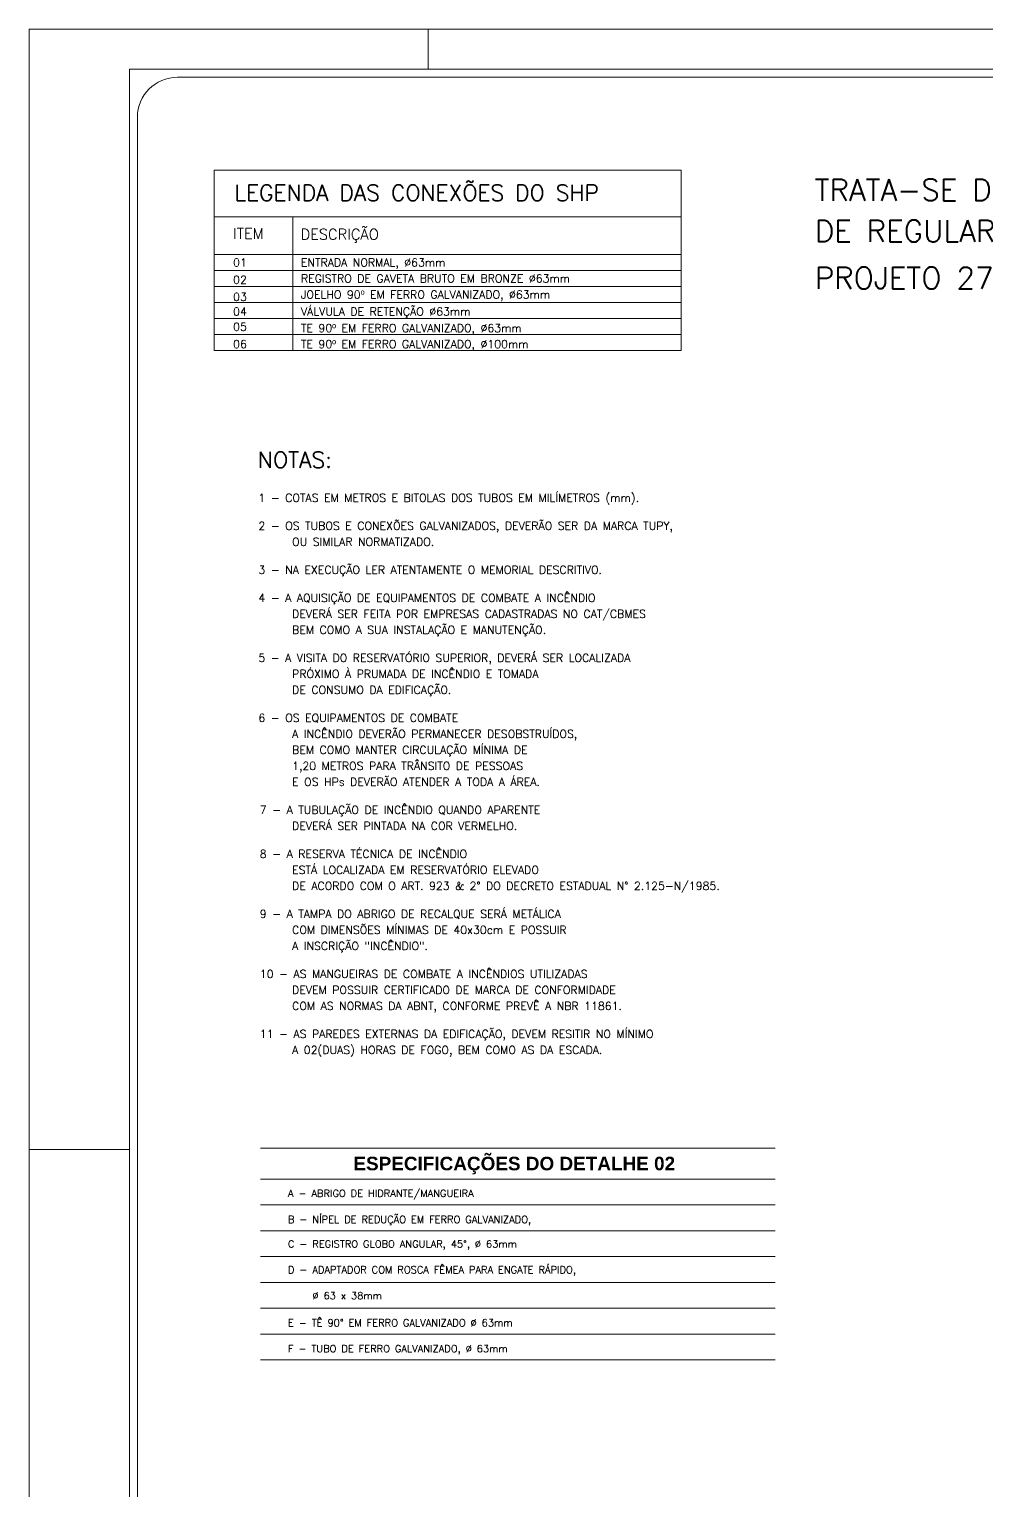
# Model space of a CAD drawing. Header units: millimetres. Extents: x 521 to 1055, y 261 to 520.
# Drawn here: x 928.47 to 952.38, y 366.15 to 402.68 of the extents above; entities that cross this region are included whole.
import ezdxf

# ---------------------------------------------------------------- set-up
doc = ezdxf.new("R2010")
doc.units = ezdxf.units.MM
doc.layers.add('0.1', color=8, linetype='Continuous', lineweight=13)
doc.styles.add('ROMANS', font='romans')
doc.styles.add('SANSSERIFBOLD', font='sasb____.pfb', dxfattribs={"width": 1.2, "height": 0.6})

msp = doc.modelspace()

# ---------------------------------------------------------------- linework, layer by layer
at = {"layer": '0.1', "color": 8}
for p, q in [((938.43111, 402.67742), (938.43111, 401.67742)), ((928.46672, 374.67742), (930.96672, 374.67742)), ((947.09772, 374.71129), (934.24011, 374.71129)), ((947.09772, 373.9395), (934.24011, 373.9395)), ((947.09772, 373.29368), (934.24011, 373.29368)), ((947.09772, 372.64786), (934.24011, 372.64786)), ((947.09772, 372.00204), (934.24011, 372.00204)), ((947.09772, 371.35621), (934.24011, 371.35621)), ((947.09772, 370.71039), (934.24011, 370.71039)), ((947.09772, 370.06457), (934.24011, 370.06457)), ((947.09772, 369.41874), (934.24011, 369.41874))]:
    msp.add_line(p, q, dxfattribs=at)
at = {"layer": '0.1', "color": 8, "linetype": 'Continuous'}
for p, q in [((933.08296, 399.1558), (933.08296, 394.64536)), ((933.08296, 399.1558), (944.74438, 399.1558)), ((944.74438, 399.1558), (944.74438, 394.64536)), ((933.08296, 397.98865), (944.74438, 397.98865)), ((935.05149, 397.98865), (935.05149, 394.64536)), ((933.08296, 397.04536), (944.74438, 397.04536)), ((933.08296, 396.64536), (944.74438, 396.64536)), ((933.08296, 396.24536), (944.74438, 396.24536)), ((933.08296, 395.84536), (944.74438, 395.84536)), ((933.08296, 395.44536), (944.74438, 395.44536)), ((933.08296, 395.04536), (944.74438, 395.04536)), ((933.08296, 394.64536), (944.74438, 394.64536)), ((933.08296, 394.64536), (944.74438, 394.64536))]:
    msp.add_line(p, q, dxfattribs=at)
at = {"layer": '0.1', "color": 8}
for points in [[(1054.67111, 402.67742), (928.46672, 402.67742), (928.46672, 318.67742), (1054.67111, 318.67742)], [(930.96672, 319.67742), (930.96672, 401.67742), (1053.67111, 401.67742), (1053.67111, 319.67742)]]:
    msp.add_lwpolyline(points, close=True, dxfattribs=at)
msp.add_lwpolyline([(1037.85111, 400.47742, 0.41421356), (1036.85111, 401.47742), (932.16672, 401.47742, 0.41421356), (931.16672, 400.47742), (931.16672, 326.87742, 0.41421356), (932.16672, 325.87742), (1036.85111, 325.87742, 0.41421356), (1037.85111, 326.87742)], format="xyb", close=True, dxfattribs=at)

# ---------------------------------------------------------------- texts
at = {"layer": '0.1', "color": 8, "linetype": 'Continuous', "style": 'ROMANS'}
for s, height, p in [('TRATA-SE DE MODIFICAÇÃO DE PROJETO', 0.54, (948.08174, 398.39196)), ('DE REGULARIZAÇÃO APROVADO SOB RG', 0.54, (948.08174, 397.36211)), ('ITEM', 0.266667, (933.55805, 397.43934)), ('DESCRIÇÃO', 0.266667, (935.24294, 397.41951)), ('01', 0.2, (933.55805, 396.74762)), ('ENTRADA NORMAL, Ø63mm', 0.2, (935.25232, 396.74762)), ('PROJETO 2755-001 CAT/CBMES', 0.54, (948.08174, 396.1919)), ('02', 0.2, (933.55805, 396.31529)), ('REGISTRO DE GAVETA BRUTO EM BRONZE Ø63mm', 0.2, (935.25232, 396.34794)), ('03', 0.2, (933.55805, 395.8877)), ('JOELHO 90º EM FERRO GALVANIZADO, Ø63mm', 0.2, (935.25232, 395.94526)), ('04', 0.2, (933.55805, 395.52187)), ('VÁLVULA DE RETENÇÃO Ø63mm', 0.2, (935.25232, 395.52187)), ('05', 0.2, (933.55805, 395.14079)), ('TE 90º EM FERRO GALVANIZADO, Ø63mm', 0.2, (935.25232, 395.10767)), ('06', 0.2, (933.55805, 394.70767)), ('TE 90º EM FERRO GALVANIZADO, Ø100mm', 0.2, (935.25232, 394.70767)), ('1 - COTAS EM METROS E BITOLAS DOS TUBOS EM MILÍMETROS (mm).', 0.2, (934.19045, 390.86523)), ('2 - OS TUBOS E CONEXÕES GALVANIZADOS, DEVERÃO SER DA MARCA TUPY,', 0.2, (934.19045, 390.16523)), ('OU SIMILAR NORMATIZADO.', 0.2, (935.03132, 389.76523)), ('3 - NA EXECUÇÃO LER ATENTAMENTE O MEMORIAL DESCRITIVO.', 0.2, (934.19045, 389.06523)), ('4 - A AQUISIÇÃO DE EQUIPAMENTOS DE COMBATE A INCÊNDIO', 0.2, (934.19045, 388.36523)), ('DEVERÁ SER FEITA POR EMPRESAS CADASTRADAS NO CAT/CBMES', 0.2, (935.03132, 387.96523)), ('BEM COMO A SUA INSTALAÇÃO E MANUTENÇÃO.', 0.2, (935.03132, 387.56523)), ('5 - A VISITA DO RESERVATÓRIO SUPERIOR, DEVERÁ SER LOCALIZADA', 0.2, (934.18907, 386.86523)), ('PRÓXIMO À PRUMADA DE INCÊNDIO E TOMADA', 0.2, (935.03132, 386.46523)), ('DE CONSUMO DA EDIFICAÇÃO.', 0.2, (935.03132, 386.06523)), ('6 - OS EQUIPAMENTOS DE COMBATE', 0.2, (934.18996, 385.36523)), ('A INCÊNDIO DEVERÃO PERMANECER DESOBSTRUÍDOS,', 0.2, (935.03132, 384.96523)), ('BEM COMO MANTER CIRCULAÇÃO MÍNIMA DE ', 0.2, (935.03132, 384.56523)), ('1,20 METROS PARA TRÂNSITO DE PESSOAS', 0.2, (935.03132, 384.16523)), ('E OS HPs DEVERÃO ATENDER A TODA A ÁREA.', 0.2, (935.03132, 383.76523)), ('7 - A TUBULAÇÃO DE INCÊNDIO QUANDO APARENTE', 0.2, (934.22502, 383.06523)), ('DEVERÁ SER PINTADA NA COR VERMELHO.', 0.2, (935.03132, 382.66523)), ('8 - A RESERVA TÉCNICA DE INCÊNDIO ', 0.2, (934.22502, 381.96523)), ('ESTÁ LOCALIZADA EM RESERVATÓRIO ELEVADO', 0.2, (935.03132, 381.56523)), ('DE ACORDO COM O ART. 923 & 2° DO DECRETO ESTADUAL N° 2.125-N/1985.', 0.2, (935.03132, 381.16523)), ('9 - A TAMPA DO ABRIGO DE RECALQUE SERÁ METÁLICA', 0.2, (934.22502, 380.46523)), ('COM DIMENSÕES MÍNIMAS DE 40x30cm E POSSUIR', 0.2, (935.03132, 380.06523)), ('A INSCRIÇÃO "INCÊNDIO".', 0.2, (935.03132, 379.66523)), ('10 - AS MANGUEIRAS DE COMBATE A INCÊNDIOS UTILIZADAS', 0.2, (934.22502, 378.96523)), ('DEVEM POSSUIR CERTIFICADO DE MARCA DE CONFORMIDADE', 0.2, (935.03132, 378.56523)), ('COM AS NORMAS DA ABNT, CONFORME PREVÊ A NBR 11861.', 0.2, (935.03132, 378.16523)), ('11 - AS PAREDES EXTERNAS DA EDIFICAÇÃO, DEVEM RESITIR NO MÍNIMO', 0.2, (934.22502, 377.46523)), ('A 02(DUAS) HORAS DE FOGO, BEM COMO AS DA ESCADA.', 0.2, (935.03132, 377.06523)), ('A - ABRIGO DE HIDRANTE/MANGUEIRA ', 0.1800346, (934.92814, 373.49094)), ('B - NÍPEL DE REDUÇÃO EM FERRO GALVANIZADO, ', 0.1800346, (934.92814, 372.83914)), ('C - REGISTRO GLOBO ANGULAR, 45%%D, %%C 63mm', 0.1800346, (934.92814, 372.2266)), ('D - ADAPTADOR COM ROSCA FÊMEA PARA ENGATE RÁPIDO,', 0.1800346, (934.92814, 371.58185)), ('%%C 63 x 38mm', 0.1800346, (935.53827, 370.93603)), ('E - TÊ 90° EM FERRO GALVANIZADO Ø 63mm', 0.1800346, (934.92814, 370.25585)), ('F - TUBO DE FERRO GALVANIZADO, Ø 63mm', 0.1800346, (934.92814, 369.61002))]:
    msp.add_text(s, height=height, dxfattribs=at).set_placement(p)
at = {"layer": '0.1', "color": 8}
for s, height, style, p in [('LEGENDA DAS CONEXÕES DO SHP', 0.4, 'ROMANS', (933.59126, 398.38954)), ('NOTAS:', 0.4, 'ROMANS', (934.17655, 391.71602)), ('ESPECIFICAÇÕES DO DETALHE 02', 0.3382837, 'SANSSERIFBOLD', (936.5623, 374.15773))]:
    msp.add_text(s, height=height, dxfattribs=dict(at, style=style)).set_placement(p)

doc.saveas('drawing.dxf')
